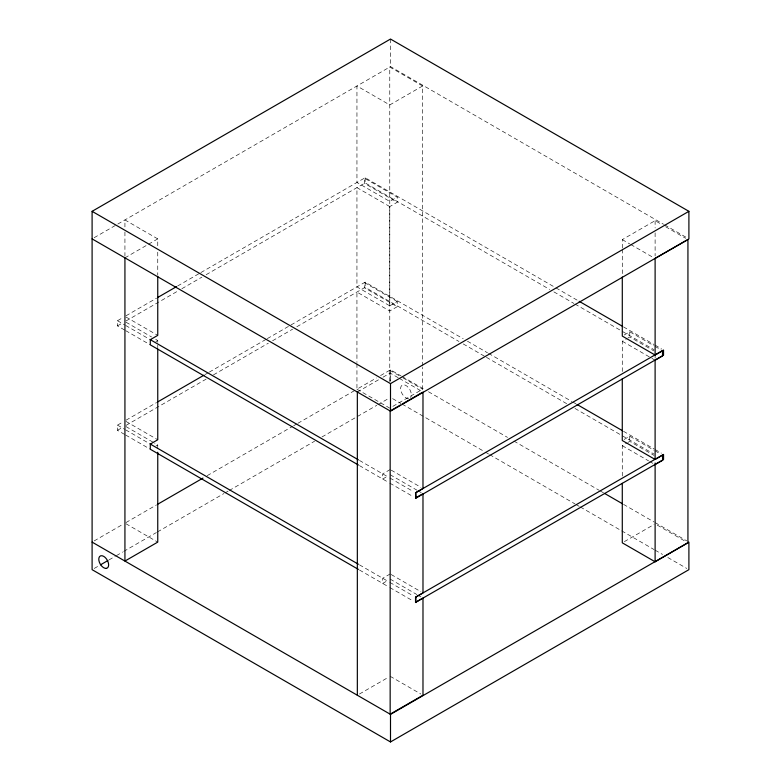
<?xml version="1.0" encoding="UTF-8"?>
<svg xmlns="http://www.w3.org/2000/svg" width="781" height="781" viewBox="0 0 781 781"><rect width="100%" height="100%" fill="white"/><g stroke="black" fill="none" stroke-linecap="round" stroke-linejoin="round"><path stroke-width="0.59" stroke-dasharray="3.9 2.93" d="M157.762 448.587L157.762 444.945L154.687 443.169M389.768 206.584L356.946 187.635L356.937 286.881L389.758 305.83L389.768 206.584L397.226 202.279L397.226 197.105L364.405 178.156L364.405 183.33L397.226 202.279M622.281 371.522L622.291 341.258L626.948 338.573M94.15 237.707L390.5 66.619L663.596 224.284M124.931 257.847L147.492 244.814M148.517 244.219L157.752 238.888L157.752 247.333M422.589 366.064L422.589 85.988L389.768 104.937L356.946 85.988L356.946 182.461L389.768 201.42L397.226 197.105M124.648 330.041L117.462 325.892L117.462 320.727L123.066 317.496M125.985 315.807L156.561 298.157M177.658 285.973L199.809 273.184M200.863 272.579L365.137 177.736L554.93 287.31M117.462 325.892L123.066 322.66M125.985 320.981L177.658 291.147M181.875 288.706L201.918 277.138M206.135 274.707L365.137 182.9L549.658 289.439M155.888 341.619L157.752 340.536L157.752 347.799M124.657 434.451L117.482 430.302L117.482 425.137L123.076 421.906M125.995 420.217L156.571 402.557M205.081 374.558L208.244 372.732M209.298 372.117L266.243 339.247M267.297 338.632L365.147 282.146L463.211 338.759M117.482 430.302L123.076 427.07M125.995 425.381L206.135 379.117M213.516 374.851L268.352 343.191M272.569 340.76L292.611 329.191M296.829 326.751L365.147 287.31L458.994 341.492M389.758 305.83L397.217 301.525L397.217 306.699L389.758 311.004L356.937 292.055L356.937 362.482M155.897 446.019L157.762 444.945M94.15 540.921L122.871 524.344M125.985 522.548L156.561 504.887M207.19 475.668L292.611 426.348M293.666 425.733L296.829 423.907M297.883 423.302L354.838 390.422M356.946 363.702L356.946 389.202L376.432 377.945M380.532 375.583L390.5 369.833L401.043 375.915M357.337 392.023L378.873 379.586M382.973 377.213L390.158 373.074L398.359 377.809M622.291 248.055L622.291 239.621L655.113 220.662L661.439 224.313M94.208 568.451L98.426 566.02M108.969 559.928L115.295 556.277M116.349 555.672L122.676 552.021M123.74 551.406L156.425 532.535M157.479 531.929L223.903 493.572M224.957 492.967L228.12 491.142M229.175 490.536L314.587 441.226M321.967 436.96L376.793 405.31M377.848 404.695L389.446 397.998M392.843 406.374L422.589 389.202L422.589 367.285M390.158 469.547L382.7 473.852L382.7 479.026L388.294 475.795M624.156 335.02L629.75 331.788L653.99 345.788M627.885 338.027L629.75 336.953L653.99 350.952M390.168 573.957L382.71 578.262L382.71 583.427L388.303 580.205M624.146 439.439L629.74 436.208L653.98 450.207M622.281 476.039L622.272 445.678L626.938 442.993M627.875 442.446L629.74 441.372L653.98 455.372M359.387 694.055L388.108 677.469M624.341 541.643L654.087 524.471M664.651 224.889L686.792 237.678M422.589 85.988L389.768 67.039L389.768 381.44M665.656 226.754L685.679 238.312M622.291 239.621L629.662 243.877M630.716 244.482L652.857 257.261M555.984 287.925L578.125 300.705M623.463 326.878L654.048 344.538M655.103 345.143L661.429 348.795M655.044 346.393L661.37 350.044M553.875 291.869L573.908 303.438M574.962 304.043L654.048 349.703M622.291 341.258L654.966 360.129M467.428 341.19L487.461 352.758M488.515 353.363L571.809 401.454M572.863 402.069L576.027 403.894M623.472 431.288L654.058 448.938M655.113 449.553L661.439 453.205M397.217 301.525L364.395 282.576L364.395 287.75L397.217 306.699M655.034 450.813L660.306 453.859M463.211 343.923L485.352 356.712M486.407 357.317L568.646 404.802M574.972 408.453L654.058 454.112M622.272 445.678L648.63 460.897M649.685 461.503L652.848 463.328M402.098 376.53L424.239 389.309M428.457 391.74L507.543 437.399M513.869 441.05L599.271 490.361M600.325 490.976L603.488 492.801M623.521 504.36L654.097 522.02M655.152 522.626L686.792 540.891M389.768 370.253L402.078 377.36M403.103 377.945L422.589 389.202M657.221 525.096L685.679 541.526M157.752 238.888L124.931 219.939L124.931 227.173M399.384 378.404L421.955 391.427M392.609 398.613L401.043 403.484M402.098 404.089L484.347 451.574M485.401 452.179L488.564 454.005M489.619 454.62L575.021 503.93M576.075 504.536L579.238 506.361M580.293 506.967L654.097 549.58M655.152 550.195L662.542 554.451M667.814 557.497L686.792 568.451M356.946 389.202L389.768 408.151M125.956 317.008L157.752 335.371M391.183 470.142L420.93 487.315M125.956 322.182L151.592 336.982M155.702 339.354L157.752 340.536M390.158 474.721L416.829 490.117M417.855 490.702L421.955 493.075M117.462 320.727L124.648 324.876M125.673 325.462L150.294 339.676M359.455 460.439L388.85 477.406M389.875 478.001L413.471 491.62M125.673 330.636L150.294 344.841M359.455 465.603L388.85 482.58M389.875 483.166L413.471 496.794M125.966 421.418L157.762 439.771M391.193 574.543L420.939 591.725M125.966 426.582L153.662 442.573M390.168 579.121L416.839 594.517M417.864 595.112L420.939 596.889M117.482 425.137L124.657 429.277M125.682 429.872L150.303 444.086M359.465 564.848L388.86 581.816M389.885 582.411L413.481 596.03M125.682 435.037L150.303 449.251M359.465 570.013L388.86 586.98M389.885 587.576L413.481 601.194M125.956 523.748L157.752 542.112M390.158 676.287L420.93 694.055M655.113 220.662L655.113 227.974M655.113 232.845L655.113 255.983M655.113 355.833L655.113 358.264M629.75 331.788L629.75 336.953M629.74 436.208L629.74 441.372M622.291 249.266L622.291 275.791M390.5 39.05L390.5 66.619M390.5 369.833L390.5 381.811M390.158 373.074L390.158 381.519M365.137 177.736L365.137 182.9M365.147 282.146L365.147 287.31M157.752 252.156L157.752 275.068M124.931 232.006L124.931 256.119M408.678 398.652A7.595 4.383 60 0 1 400.702 389.748A7.595 4.383 60 0 1 406.93 386.156A7.595 4.383 60 0 1 410.65 397.519"/><path stroke-width="1.17" d="M157.762 452.228L157.752 542.112L124.931 561.061L124.931 257.847M622.281 378.785L622.272 440.513L655.103 459.462L662.561 455.157L662.561 460.321L654.956 464.549M655.103 459.462L655.113 360.217L662.571 355.902L662.425 350.649M92.099 542.112L390.5 714.381L688.901 542.112L688.901 569.671L390.5 741.95L92.099 569.671L92.099 211.329L390.5 39.05L688.901 211.329L688.901 238.888L390.5 411.167L92.099 238.888M157.616 297.541L176.604 286.588M358.401 464.998L150.294 344.841L150.294 339.676L157.752 335.371L157.752 276.279M157.625 401.951L204.026 375.163M358.411 569.398L150.303 449.251L150.303 444.086L157.762 439.771L157.752 349.009M157.616 504.282L202.972 478.099M92.099 211.329L390.5 383.608L688.901 211.329M100.534 564.8L107.915 560.543M400.419 405.056L390.158 410.972L390.158 714.185L422.98 695.236L422.99 598.07L415.531 602.385L415.531 597.211L422.99 592.906L422.98 493.67M402.469 403.865L421.955 392.618M654.966 258.482L687.934 239.621L687.934 542.834L655.113 561.783L622.291 542.834L622.281 483.322M415.521 492.811L663.538 350.015L663.538 355.179L415.863 498.171L415.521 492.811L422.98 488.496L422.98 392.023M622.291 277.001L622.291 336.094L655.113 355.043L662.571 350.737M415.521 497.975L422.052 494.207M415.531 597.211L663.547 454.415L663.547 459.589L415.531 602.385M579.18 301.31L622.408 326.273M577.081 404.499L622.418 430.682M604.543 493.407L622.467 503.755M150.294 339.676L358.401 459.824M150.303 444.086L358.411 564.233M655.113 258.57L655.113 355.043M655.113 462.996L655.113 561.783M415.863 493.006L415.863 498.171M415.873 597.406L415.873 602.581M390.5 383.608L390.5 411.167M390.5 714.381L390.5 741.95M357.337 392.023L357.337 695.236M106.157 568.383L104.966 568.265A6.961 4.022 60 0 1 98.816 559.967A6.961 4.022 60 0 1 103.697 556.355L104.966 557.283A6.961 4.022 60 0 1 108.579 564.116A6.961 4.022 60 0 1 106.157 568.383"/></g></svg>
